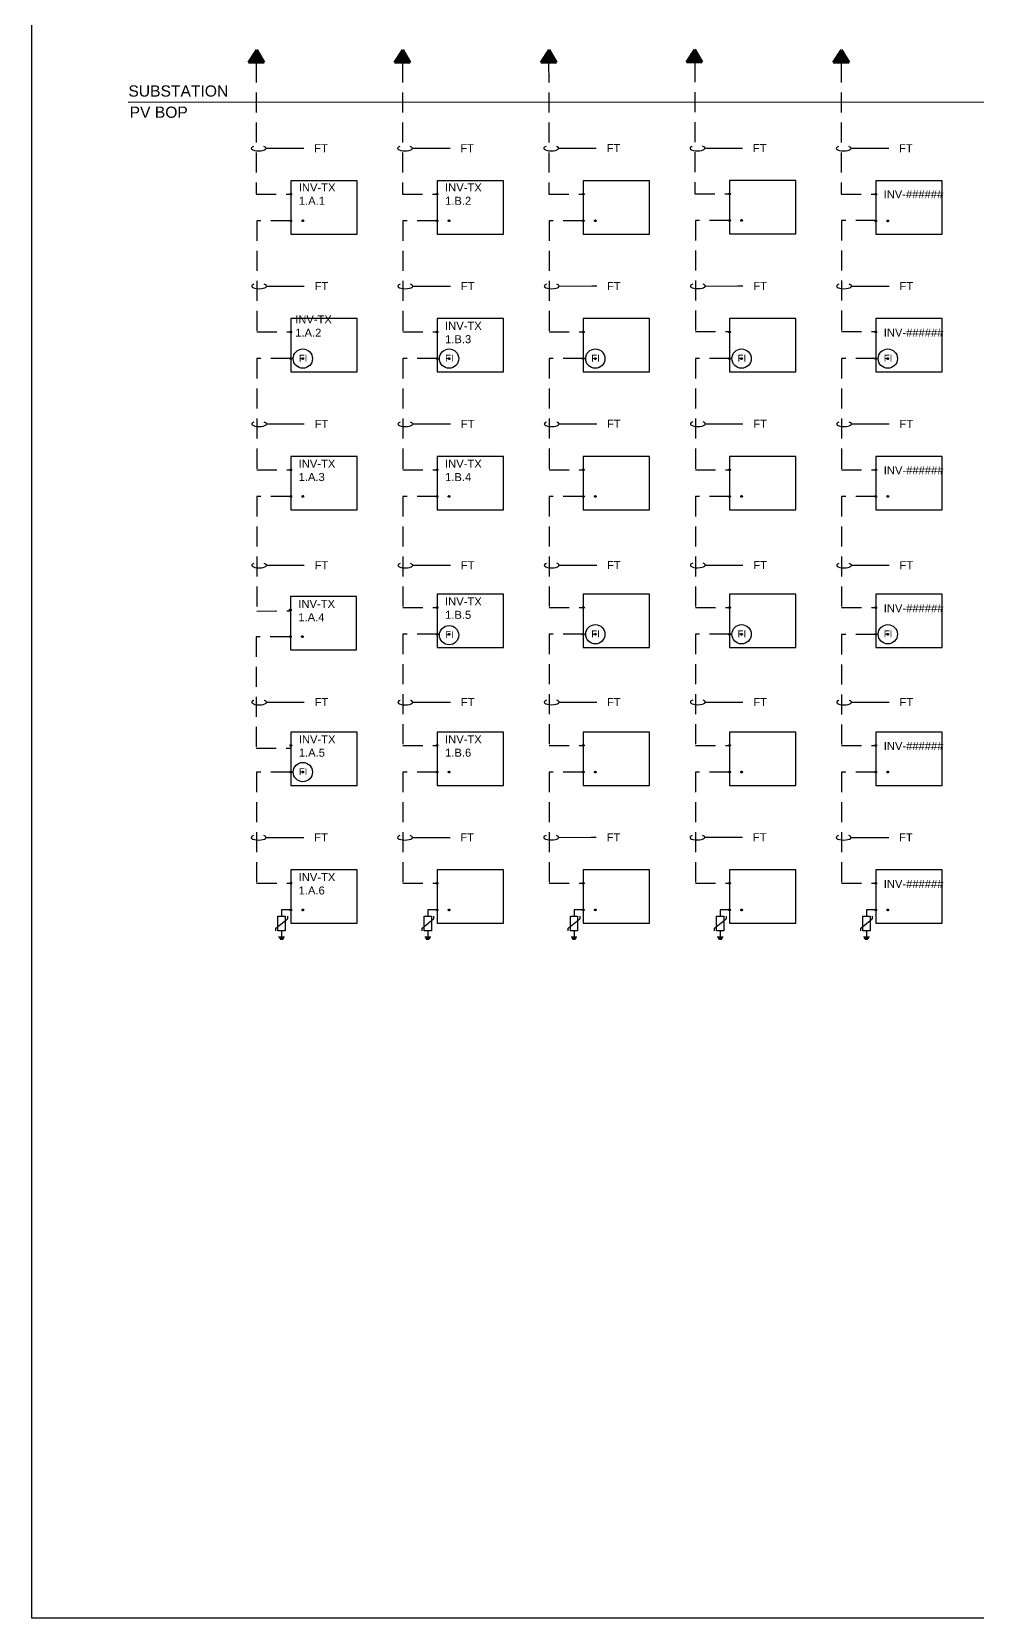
# Model space of a CAD drawing. Extents: x -6502 to 974, y -2456 to 696.
# Drawn here: x -2.49 to 9.32, y -32.02 to -12.2 of the extents above; entities that cross this region are included whole.
import ezdxf
from ezdxf import colors
from ezdxf.entities.mleader import LeaderData, LeaderLine
from ezdxf.math import Vec2, Vec3

# ---------------------------------------------------------------- set-up
doc = ezdxf.new("R2010")
doc.units = 0
doc.header["$MEASUREMENT"] = 0
for name, pattern in [('DASHED2', [0.375, 0.25, -0.125]), ('HIDDEN', [0.375, 0.25, -0.125]), ('PHANTOM2', [1.25, 0.625, -0.125, 0.125, -0.125, 0.125, -0.125])]:
    doc.linetypes.add(name, pattern=pattern)
for name, color, linetype in [('E-1LIN', 4, 'Continuous'), ('E-1LIN-EQPM-ENCL', 7, 'PHANTOM2'), ('G-ANNO-TEXT', 1, 'Continuous'), ('G-ANNO-TEXT-BOUNDARY', 253, 'Continuous'), ('PV-UG-MV-CABLE', 5, 'HIDDEN')]:
    doc.layers.add(name, color=color, linetype=linetype)
doc.layers.add('PV-PCS BOUNDARY', color=224, linetype='DASHED2', lineweight=90)
doc.styles.add('NEI-A', font='arial.ttf')

# ---------------------------------------------------------------- blocks, each defined once
blk = doc.blocks.new('*U59')
at = {"linetype": 'Continuous'}
blk.add_lwpolyline([(0.828, 0.167), (0, 0.167), (0, -0.5), (0.828, -0.5)], close=True, dxfattribs=at)
at = {"layer": 'Defpoints', "linetype": 'DASHED2'}
for centre in [(0, 0), (0, -0.333), (0.15, -0.333)]:
    blk.add_circle(centre, 0.01, dxfattribs=at)
blk = doc.blocks.new('ARROW')
h = blk.add_hatch()
h.set_pattern_fill('ANSI31', color=256)
h.paths.add_polyline_path([(0, 0), (-0.074, -0.114), (0.066, -0.114)])
h = blk.add_hatch(color=256)
h.dxf.hatch_style = 1
h.paths.add_polyline_path([(0, 0), (-0.074, -0.114), (0.066, -0.114)])
blk.add_lwpolyline([(0, 0), (-0.074, -0.114), (0.066, -0.114), (0, 0)], close=True)
blk = doc.blocks.new('FAULT INDICATOR')
at = {"layer": 'E-1LIN'}
blk.add_circle((0, 0), 0.141, dxfattribs=at)
at = {"layer": 'E-1LIN', "insert": (-0.058, 0.056), "char_height": 0.1, "attachment_point": 1, "style": 'NEI-A'}
blk.add_mtext_dynamic_manual_height_columns('FI', width=0.49016, gutter_width=0.547, heights=[0], dxfattribs=at)
blk = doc.blocks.new('Equipment Callout Arrowhead .75')
at = {"color": 0}
blk.add_ellipse((-0.25, 0), major_axis=(0.743, 0), ratio=0.350959, start_param=-0.80282, end_param=3.944413, dxfattribs=at)
blk = doc.blocks.new('A$Cc326a1cc')
for p, q in [((-0.486, 0.026), (-0.486, -0.024)), ((-0.466, 0.037), (-0.466, -0.037)), ((-0.444, 0.049), (-0.444, -0.049)), ((-0.346, 0), (-0.444, 0))]:
    blk.add_line(p, q)
for points in [[(-0.346, 0.096), (-0.304, 0.096)], [(-0.304, 0.096), (-0.147, -0.096)], [(0, 0), (-0.106, 0)], [(-0.106, -0.096), (-0.147, -0.096)]]:
    blk.add_lwpolyline(points)
blk.add_lwpolyline([(-0.106, 0.06), (-0.106, -0.06), (-0.346, -0.06), (-0.346, 0.06)], close=True)

msp = doc.modelspace()

# ---------------------------------------------------------------- linework, layer by layer
at = {"layer": 'Defpoints', "color": 5}
msp.add_lwpolyline([(-2.493, -9.01112), (24.41609, -9.01112), (24.41609, -32.02171), (-2.493, -32.02171)], close=True, dxfattribs=at)
at = {"layer": 'E-1LIN'}
for points in [[(0.74464, -23.17124), (0.62875, -23.17125)], [(2.57184, -23.17124), (2.45595, -23.17125)], [(4.39899, -23.17124), (4.2831, -23.17125)], [(6.22614, -23.17124), (6.11024, -23.17125)], [(8.05326, -23.17124), (7.93736, -23.17125)]]:
    msp.add_lwpolyline(points, dxfattribs=at)
at = {"layer": 'G-ANNO-TEXT-BOUNDARY', "flags": 128}
msp.add_lwpolyline([(17.96503, -13.07672), (-1.28765, -13.08384)], dxfattribs=at)
at = {"layer": 'PV-UG-MV-CABLE'}
for points in [[(0.31166, -12.58416), (0.31211, -14.22757), (0.7447, -14.22757)], [(2.1388, -12.58416), (2.13926, -14.22757), (2.57184, -14.22757)], [(3.96595, -12.58416), (3.96641, -14.22757), (4.39899, -14.22757)], [(5.79309, -12.57994), (5.79355, -14.22336), (6.22614, -14.22336)], [(7.62024, -12.58416), (7.6207, -14.22757), (8.05328, -14.22757)], [(0.7447, -14.56072), (0.31756, -14.56072), (0.31756, -15.94968), (0.74467, -15.94968)], [(2.57184, -14.56072), (2.14471, -14.56072), (2.14471, -15.94968), (2.57182, -15.94968)], [(4.39899, -14.56072), (3.97185, -14.56072), (3.97185, -15.94968), (4.39896, -15.94968)], [(6.22614, -14.55651), (5.799, -14.55651), (5.799, -15.94546), (6.22611, -15.94546)], [(8.05328, -14.55651), (7.62615, -14.55651), (7.62615, -15.94546), (8.05326, -15.94546)], [(0.7447, -16.28283), (0.31756, -16.28283), (0.31756, -17.67178), (0.74467, -17.67178)], [(2.57184, -16.28283), (2.14471, -16.28283), (2.14471, -17.67178), (2.57182, -17.67178)], [(4.39899, -16.28283), (3.97185, -16.28283), (3.97185, -17.67178), (4.39896, -17.67178)], [(6.22614, -16.28283), (5.799, -16.28283), (5.799, -17.67178), (6.22611, -17.67178)], [(8.05328, -16.28283), (7.62615, -16.28283), (7.62615, -17.67178), (8.05326, -17.67178)], [(0.74467, -18.00493), (0.31754, -18.00493), (0.31754, -19.43748), (0.73859, -19.43328)], [(2.57184, -18.00493), (2.14471, -18.00493), (2.14471, -19.39388), (2.57182, -19.39388)], [(4.39899, -18.00493), (3.97185, -18.00493), (3.97185, -19.39388), (4.39896, -19.39388)], [(6.22614, -18.00493), (5.799, -18.00493), (5.799, -19.39388), (6.22611, -19.39388)], [(8.05328, -18.00493), (7.62615, -18.00493), (7.62615, -19.39388), (8.05326, -19.39388)], [(0.73824, -19.75939), (0.31111, -19.75939), (0.31111, -21.14835), (0.73822, -21.14835)], [(2.57184, -19.72703), (2.14471, -19.72703), (2.14471, -21.11598), (2.57182, -21.11598)], [(4.39899, -19.72703), (3.97185, -19.72703), (3.97185, -21.11598), (4.39896, -21.11598)], [(6.22614, -19.72703), (5.799, -19.72703), (5.799, -21.11598), (6.22611, -21.11598)], [(8.05328, -19.72826), (7.62615, -19.72826), (7.62615, -21.11722), (8.05326, -21.11722)], [(0.74464, -21.44913), (0.31751, -21.44913), (0.31751, -22.83809), (0.74462, -22.83809)], [(2.57184, -21.44913), (2.14471, -21.44913), (2.14471, -22.83809), (2.57182, -22.83809)], [(4.39899, -21.44913), (3.97185, -21.44913), (3.97185, -22.83809), (4.39896, -22.83809)], [(6.22614, -21.44913), (5.799, -21.44913), (5.799, -22.83809), (6.22611, -22.83809)], [(8.05328, -21.44913), (7.62615, -21.44913), (7.62615, -22.83809), (8.05326, -22.83809)]]:
    msp.add_lwpolyline(points, dxfattribs=at)

# ---------------------------------------------------------------- block references
at = {"xscale": 0.8542186844683534, "yscale": 0.8542186844683534, "zscale": 0.8542186844683534}
for p in [(0.89467, -16.28283), (2.72184, -16.28283), (4.54899, -16.28283), (6.37614, -16.28283), (8.20328, -16.28283), (2.72182, -19.73807), (4.54899, -19.72703), (6.37614, -19.72703), (8.20328, -19.72703), (0.89464, -21.44913)]:
    msp.add_blockref('FAULT INDICATOR', p, dxfattribs=at)
at = {"layer": 'E-1LIN', "xscale": 0.7534336403886895, "yscale": 0.7534336403886895, "zscale": 0.7534336403886895, "rotation": 90}
for p in [(0.62875, -23.17125), (2.45595, -23.17125), (4.2831, -23.17125), (6.11024, -23.17125), (7.93736, -23.17125)]:
    msp.add_blockref('A$Cc326a1cc', p, dxfattribs=at)
at = {"layer": 'E-1LIN-EQPM-ENCL'}
for p in [(0.7447, -14.22757), (2.57184, -14.22757), (4.39899, -14.22757), (6.22614, -14.22336), (8.05328, -14.22904), (0.74467, -15.94968), (2.57184, -15.94968), (4.39899, -15.94968), (6.22614, -15.94968), (8.05328, -15.94968), (0.74467, -17.67178), (2.57184, -17.67178), (4.39899, -17.67178), (6.22614, -17.67178), (8.05328, -17.67178), (2.57184, -19.39388), (4.39899, -19.39388), (6.22614, -19.39388), (8.05328, -19.39388), (0.73859, -19.42328), (0.74464, -21.11598), (2.57184, -21.11598), (4.39899, -21.11598), (6.22614, -21.11598), (8.05328, -21.11598), (0.74464, -22.83809), (2.57184, -22.83809), (4.39899, -22.83809), (6.22614, -22.83809), (8.05326, -22.83809)]:
    msp.add_blockref('*U59', p, dxfattribs=at)
at = {"layer": 'PV-PCS BOUNDARY', "xscale": 1.39854621569094, "yscale": 1.39854621569094, "zscale": 1.39854621569094}
for p in [(0.31775, -12.4246), (2.1449, -12.42459), (3.97205, -12.42459), (5.79309, -12.42038), (7.62634, -12.42459)]:
    msp.add_blockref('ARROW', p, dxfattribs=at)

# ---------------------------------------------------------------- texts
at = {"layer": 'G-ANNO-TEXT', "char_height": 0.139855, "width": 1.1711708, "attachment_point": 4, "style": 'NEI-A'}
for s, insert in [('SUBSTATION', (-1.28551, -12.94012)), ('PV BOP', (-1.26984, -13.20487))]:
    msp.add_mtext(s, dxfattribs=dict(at, insert=insert))
at = {"layer": 'G-ANNO-TEXT', "char_height": 0.1, "attachment_point": 4, "style": 'NEI-A'}
for s, heights, insert in [('INV-TX 1.A.1', [0], (0.8447, -14.22771)), ('INV-TX 1.B.2', [0], (2.67184, -14.22771)), ('INV-######', [0.14462], (8.15079, -14.22937)), ('INV-TX 1.A.2', [0], (0.79924, -15.87554)), ('INV-TX 1.B.3', [0], (2.67182, -15.95722)), ('INV-######', [0.14462], (8.15326, -15.95722)), ('INV-TX 1.A.3', [0], (0.84218, -17.67932)), ('INV-TX 1.B.4', [0], (2.67182, -17.67932)), ('INV-######', [0.14462], (8.15326, -17.67932)), ('INV-TX 1.A.4', [0], (0.83856, -19.43082)), ('INV-TX 1.B.5', [0], (2.67182, -19.40142)), ('INV-######', [0.14462], (8.15326, -19.40142)), ('INV-TX 1.A.5', [0], (0.84462, -21.12353)), ('INV-TX 1.B.6', [0], (2.67182, -21.12353)), ('INV-######', [0.14462], (8.15326, -21.12353)), ('INV-TX 1.A.6', [0], (0.84215, -22.84563)), ('INV-######', [0.14462], (8.15323, -22.84563))]:
    msp.add_mtext_dynamic_manual_height_columns(s, width=0.4443953, gutter_width=0.46715, heights=heights, dxfattribs=dict(at, insert=insert))

# ---------------------------------------------------------------- leaders
at = {"layer": 'G-ANNO-TEXT'}
ml = msp.add_multileader_mtext('Standard', dxfattribs=at)
ml.set_content(' FT', color=256, style='NEI-A')
ml.set_leader_properties()
ml.set_arrow_properties(name='Equipment Callout Arrowhead .75')
ml.build(insert=Vec2(0, 0))
ml.multileader.update_dxf_attribs({"dogleg_length": 0.0625, "arrow_head_size": 0.125})
ctx = ml.context
ctx.base_point, ctx.char_height, ctx.arrow_head_size, ctx.landing_gap_size, ctx.plane_origin = Vec3(0.9072, -13.65413), 0.1, 0.125, 0.09, Vec3(0.30854, -14.95317)
notes = []
notes.append((ctx, [(0, (1, 1, 0), (0.8447, -13.65413), (1, 0), 0.0625, [(0, [(0.31187, -13.65539)], 0, [])])]))
ctx.mtext.insert, ctx.mtext.width, ctx.mtext.flow_direction = Vec3(0.9972, -13.60413), 1, 5
ml = msp.add_multileader_mtext('Standard', dxfattribs=at)
ml.set_content(' FT', color=256, style='NEI-A')
ml.set_leader_properties()
ml.set_arrow_properties(name='Equipment Callout Arrowhead .75')
ml.build(insert=Vec2(0, 0))
ml.multileader.update_dxf_attribs({"dogleg_length": 0.0625, "arrow_head_size": 0.125})
ctx = ml.context
ctx.base_point, ctx.char_height, ctx.arrow_head_size, ctx.landing_gap_size, ctx.plane_origin = Vec3(2.73434, -13.65413), 0.1, 0.125, 0.09, Vec3(2.13568, -14.95317)
notes.append((ctx, [(0, (1, 1, 0), (2.67184, -13.65413), (1, 0), 0.0625, [(0, [(2.13901, -13.65539)], 0, [])])]))
ctx.mtext.insert, ctx.mtext.width, ctx.mtext.flow_direction = Vec3(2.82434, -13.60413), 1, 5
ml = msp.add_multileader_mtext('Standard', dxfattribs=at)
ml.set_content(' FT', color=256, style='NEI-A')
ml.set_leader_properties()
ml.set_arrow_properties(name='Equipment Callout Arrowhead .75')
ml.build(insert=Vec2(0, 0))
ml.multileader.update_dxf_attribs({"dogleg_length": 0.0625, "arrow_head_size": 0.125})
ctx = ml.context
ctx.base_point, ctx.char_height, ctx.arrow_head_size, ctx.landing_gap_size, ctx.plane_origin = Vec3(4.56149, -13.65311), 0.1, 0.125, 0.09, Vec3(3.96283, -14.95215)
notes.append((ctx, [(0, (1, 1, 0), (4.49899, -13.65311), (1, 0), 0.0625, [(0, [(3.96616, -13.65437)], 0, [])])]))
ctx.mtext.insert, ctx.mtext.width, ctx.mtext.flow_direction = Vec3(4.65149, -13.60311), 1, 5
ml = msp.add_multileader_mtext('Standard', dxfattribs=at)
ml.set_content(' FT', color=256, style='NEI-A')
ml.set_leader_properties()
ml.set_arrow_properties(name='Equipment Callout Arrowhead .75')
ml.build(insert=Vec2(0, 0))
ml.multileader.update_dxf_attribs({"dogleg_length": 0.0625, "arrow_head_size": 0.125})
ctx = ml.context
ctx.base_point, ctx.char_height, ctx.arrow_head_size, ctx.landing_gap_size, ctx.plane_origin = Vec3(6.38864, -13.6526), 0.1, 0.125, 0.09, Vec3(5.78998, -14.95163)
notes.append((ctx, [(0, (1, 1, 0), (6.32614, -13.6526), (1, 0), 0.0625, [(0, [(5.79331, -13.65386)], 0, [])])]))
ctx.mtext.insert, ctx.mtext.width, ctx.mtext.flow_direction = Vec3(6.47864, -13.6026), 1, 5
ml = msp.add_multileader_mtext('Standard', dxfattribs=at)
ml.set_content(' FT', color=256, style='NEI-A')
ml.set_leader_properties()
ml.set_arrow_properties(name='Equipment Callout Arrowhead .75')
ml.build(insert=Vec2(0, 0))
ml.multileader.update_dxf_attribs({"dogleg_length": 0.0625, "arrow_head_size": 0.125})
ctx = ml.context
ctx.base_point, ctx.char_height, ctx.arrow_head_size, ctx.landing_gap_size, ctx.plane_origin = Vec3(8.21578, -13.65413), 0.1, 0.125, 0.09, Vec3(7.61712, -14.95317)
notes.append((ctx, [(0, (1, 1, 0), (8.15328, -13.65413), (1, 0), 0.0625, [(0, [(7.62045, -13.65539)], 0, [])])]))
ctx.mtext.insert, ctx.mtext.width, ctx.mtext.flow_direction = Vec3(8.30578, -13.60413), 1, 5
ml = msp.add_multileader_mtext('Standard', dxfattribs=at)
ml.set_content(' FT', color=256, style='NEI-A')
ml.set_leader_properties()
ml.set_arrow_properties(name='Equipment Callout Arrowhead .75')
ml.build(insert=Vec2(0, 0))
ml.multileader.update_dxf_attribs({"dogleg_length": 0.0625, "arrow_head_size": 0.125})
ctx = ml.context
ctx.base_point, ctx.char_height, ctx.arrow_head_size, ctx.landing_gap_size, ctx.plane_origin = Vec3(0.91264, -15.37623), 0.1, 0.125, 0.09, Vec3(0.31398, -16.67527)
notes.append((ctx, [(0, (1, 1, 0), (0.85014, -15.37623), (1, 0), 0.0625, [(0, [(0.31731, -15.37749)], 0, [])])]))
ctx.mtext.insert, ctx.mtext.width, ctx.mtext.flow_direction = Vec3(1.00264, -15.32623), 1, 5
ml = msp.add_multileader_mtext('Standard', dxfattribs=at)
ml.set_content(' FT', color=256, style='NEI-A')
ml.set_leader_properties()
ml.set_arrow_properties(name='Equipment Callout Arrowhead .75')
ml.build(insert=Vec2(0, 0))
ml.multileader.update_dxf_attribs({"dogleg_length": 0.0625, "arrow_head_size": 0.125})
ctx = ml.context
ctx.base_point, ctx.char_height, ctx.arrow_head_size, ctx.landing_gap_size, ctx.plane_origin = Vec3(2.73979, -15.37623), 0.1, 0.125, 0.09, Vec3(2.14113, -16.67527)
notes.append((ctx, [(0, (1, 1, 0), (2.67729, -15.37623), (1, 0), 0.0625, [(0, [(2.14446, -15.37749)], 0, [])])]))
ctx.mtext.insert, ctx.mtext.width, ctx.mtext.flow_direction = Vec3(2.82979, -15.32623), 1, 5
ml = msp.add_multileader_mtext('Standard', dxfattribs=at)
ml.set_content(' FT', color=256, style='NEI-A')
ml.set_leader_properties()
ml.set_arrow_properties(name='Equipment Callout Arrowhead .75')
ml.build(insert=Vec2(0, 0))
ml.multileader.update_dxf_attribs({"dogleg_length": 0.0625, "arrow_head_size": 0.125})
ctx = ml.context
ctx.base_point, ctx.char_height, ctx.arrow_head_size, ctx.landing_gap_size, ctx.plane_origin = Vec3(4.56694, -15.37521), 0.1, 0.125, 0.09, Vec3(3.96828, -16.67425)
notes.append((ctx, [(0, (1, 1, 0), (4.50444, -15.37521), (1, 0), 0.0625, [(0, [(3.97161, -15.37647)], 0, [])])]))
ctx.mtext.insert, ctx.mtext.width, ctx.mtext.flow_direction = Vec3(4.65694, -15.32521), 1, 5
ml = msp.add_multileader_mtext('Standard', dxfattribs=at)
ml.set_content(' FT', color=256, style='NEI-A')
ml.set_leader_properties()
ml.set_arrow_properties(name='Equipment Callout Arrowhead .75')
ml.build(insert=Vec2(0, 0))
ml.multileader.update_dxf_attribs({"dogleg_length": 0.0625, "arrow_head_size": 0.125})
ctx = ml.context
ctx.base_point, ctx.char_height, ctx.arrow_head_size, ctx.landing_gap_size, ctx.plane_origin = Vec3(6.39408, -15.3747), 0.1, 0.125, 0.09, Vec3(5.79542, -16.67374)
notes.append((ctx, [(0, (1, 1, 0), (6.33158, -15.3747), (1, 0), 0.0625, [(0, [(5.79875, -15.37596)], 0, [])])]))
ctx.mtext.insert, ctx.mtext.width, ctx.mtext.flow_direction = Vec3(6.48408, -15.3247), 1, 5
ml = msp.add_multileader_mtext('Standard', dxfattribs=at)
ml.set_content(' FT', color=256, style='NEI-A')
ml.set_leader_properties()
ml.set_arrow_properties(name='Equipment Callout Arrowhead .75')
ml.build(insert=Vec2(0, 0))
ml.multileader.update_dxf_attribs({"dogleg_length": 0.0625, "arrow_head_size": 0.125})
ctx = ml.context
ctx.base_point, ctx.char_height, ctx.arrow_head_size, ctx.landing_gap_size, ctx.plane_origin = Vec3(8.22123, -15.37623), 0.1, 0.125, 0.09, Vec3(7.62257, -16.67527)
notes.append((ctx, [(0, (1, 1, 0), (8.15873, -15.37623), (1, 0), 0.0625, [(0, [(7.6259, -15.37749)], 0, [])])]))
ctx.mtext.insert, ctx.mtext.width, ctx.mtext.flow_direction = Vec3(8.31123, -15.32623), 1, 5
ml = msp.add_multileader_mtext('Standard', dxfattribs=at)
ml.set_content(' FT', color=256, style='NEI-A')
ml.set_leader_properties()
ml.set_arrow_properties(name='Equipment Callout Arrowhead .75')
ml.build(insert=Vec2(0, 0))
ml.multileader.update_dxf_attribs({"dogleg_length": 0.0625, "arrow_head_size": 0.125})
ctx = ml.context
ctx.base_point, ctx.char_height, ctx.arrow_head_size, ctx.landing_gap_size, ctx.plane_origin = Vec3(4.56694, -17.09731), 0.1, 0.125, 0.09, Vec3(3.96828, -18.39635)
notes.append((ctx, [(0, (1, 1, 0), (4.50444, -17.09731), (1, 0), 0.0625, [(0, [(3.97161, -17.09857)], 0, [])])]))
ctx.mtext.insert, ctx.mtext.width, ctx.mtext.flow_direction = Vec3(4.65694, -17.04731), 1, 5
ml = msp.add_multileader_mtext('Standard', dxfattribs=at)
ml.set_content(' FT', color=256, style='NEI-A')
ml.set_leader_properties()
ml.set_arrow_properties(name='Equipment Callout Arrowhead .75')
ml.build(insert=Vec2(0, 0))
ml.multileader.update_dxf_attribs({"dogleg_length": 0.0625, "arrow_head_size": 0.125})
ctx = ml.context
ctx.base_point, ctx.char_height, ctx.arrow_head_size, ctx.landing_gap_size, ctx.plane_origin = Vec3(6.39408, -17.0968), 0.1, 0.125, 0.09, Vec3(5.79542, -18.39584)
notes.append((ctx, [(0, (1, 1, 0), (6.33158, -17.0968), (1, 0), 0.0625, [(0, [(5.79875, -17.09806)], 0, [])])]))
ctx.mtext.insert, ctx.mtext.width, ctx.mtext.flow_direction = Vec3(6.48408, -17.0468), 1, 5
ml = msp.add_multileader_mtext('Standard', dxfattribs=at)
ml.set_content(' FT', color=256, style='NEI-A')
ml.set_leader_properties()
ml.set_arrow_properties(name='Equipment Callout Arrowhead .75')
ml.build(insert=Vec2(0, 0))
ml.multileader.update_dxf_attribs({"dogleg_length": 0.0625, "arrow_head_size": 0.125})
ctx = ml.context
ctx.base_point, ctx.char_height, ctx.arrow_head_size, ctx.landing_gap_size, ctx.plane_origin = Vec3(0.91264, -17.09833), 0.1, 0.125, 0.09, Vec3(0.31398, -18.39737)
notes.append((ctx, [(0, (1, 1, 0), (0.85014, -17.09833), (1, 0), 0.0625, [(0, [(0.31731, -17.09959)], 0, [])])]))
ctx.mtext.insert, ctx.mtext.width, ctx.mtext.flow_direction = Vec3(1.00264, -17.04833), 1, 5
ml = msp.add_multileader_mtext('Standard', dxfattribs=at)
ml.set_content(' FT', color=256, style='NEI-A')
ml.set_leader_properties()
ml.set_arrow_properties(name='Equipment Callout Arrowhead .75')
ml.build(insert=Vec2(0, 0))
ml.multileader.update_dxf_attribs({"dogleg_length": 0.0625, "arrow_head_size": 0.125})
ctx = ml.context
ctx.base_point, ctx.char_height, ctx.arrow_head_size, ctx.landing_gap_size, ctx.plane_origin = Vec3(2.73979, -17.09833), 0.1, 0.125, 0.09, Vec3(2.14113, -18.39737)
notes.append((ctx, [(0, (1, 1, 0), (2.67729, -17.09833), (1, 0), 0.0625, [(0, [(2.14446, -17.09959)], 0, [])])]))
ctx.mtext.insert, ctx.mtext.width, ctx.mtext.flow_direction = Vec3(2.82979, -17.04833), 1, 5
ml = msp.add_multileader_mtext('Standard', dxfattribs=at)
ml.set_content(' FT', color=256, style='NEI-A')
ml.set_leader_properties()
ml.set_arrow_properties(name='Equipment Callout Arrowhead .75')
ml.build(insert=Vec2(0, 0))
ml.multileader.update_dxf_attribs({"dogleg_length": 0.0625, "arrow_head_size": 0.125})
ctx = ml.context
ctx.base_point, ctx.char_height, ctx.arrow_head_size, ctx.landing_gap_size, ctx.plane_origin = Vec3(8.22123, -17.09833), 0.1, 0.125, 0.09, Vec3(7.62257, -18.39737)
notes.append((ctx, [(0, (1, 1, 0), (8.15873, -17.09833), (1, 0), 0.0625, [(0, [(7.6259, -17.09959)], 0, [])])]))
ctx.mtext.insert, ctx.mtext.width, ctx.mtext.flow_direction = Vec3(8.31123, -17.04833), 1, 5
ml = msp.add_multileader_mtext('Standard', dxfattribs=at)
ml.set_content(' FT', color=256, style='NEI-A')
ml.set_leader_properties()
ml.set_arrow_properties(name='Equipment Callout Arrowhead .75')
ml.build(insert=Vec2(0, 0))
ml.multileader.update_dxf_attribs({"dogleg_length": 0.0625, "arrow_head_size": 0.125})
ctx = ml.context
ctx.base_point, ctx.char_height, ctx.arrow_head_size, ctx.landing_gap_size, ctx.plane_origin = Vec3(0.91262, -18.86403), 0.1, 0.125, 0.09, Vec3(0.31396, -20.16307)
notes.append((ctx, [(0, (1, 1, 0), (0.85012, -18.86403), (1, 0), 0.0625, [(0, [(0.31729, -18.86529)], 0, [])])]))
ctx.mtext.insert, ctx.mtext.width, ctx.mtext.flow_direction = Vec3(1.00262, -18.81403), 1, 5
ml = msp.add_multileader_mtext('Standard', dxfattribs=at)
ml.set_content(' FT', color=256, style='NEI-A')
ml.set_leader_properties()
ml.set_arrow_properties(name='Equipment Callout Arrowhead .75')
ml.build(insert=Vec2(0, 0))
ml.multileader.update_dxf_attribs({"dogleg_length": 0.0625, "arrow_head_size": 0.125})
ctx = ml.context
ctx.base_point, ctx.char_height, ctx.arrow_head_size, ctx.landing_gap_size, ctx.plane_origin = Vec3(2.73976, -18.86403), 0.1, 0.125, 0.09, Vec3(2.1411, -20.16307)
notes.append((ctx, [(0, (1, 1, 0), (2.67726, -18.86403), (1, 0), 0.0625, [(0, [(2.14443, -18.86529)], 0, [])])]))
ctx.mtext.insert, ctx.mtext.width, ctx.mtext.flow_direction = Vec3(2.82976, -18.81403), 1, 5
ml = msp.add_multileader_mtext('Standard', dxfattribs=at)
ml.set_content(' FT', color=256, style='NEI-A')
ml.set_leader_properties()
ml.set_arrow_properties(name='Equipment Callout Arrowhead .75')
ml.build(insert=Vec2(0, 0))
ml.multileader.update_dxf_attribs({"dogleg_length": 0.0625, "arrow_head_size": 0.125})
ctx = ml.context
ctx.base_point, ctx.char_height, ctx.arrow_head_size, ctx.landing_gap_size, ctx.plane_origin = Vec3(4.56691, -18.86301), 0.1, 0.125, 0.09, Vec3(3.96825, -20.16205)
notes.append((ctx, [(0, (1, 1, 0), (4.50441, -18.86301), (1, 0), 0.0625, [(0, [(3.97158, -18.86427)], 0, [])])]))
ctx.mtext.insert, ctx.mtext.width, ctx.mtext.flow_direction = Vec3(4.65691, -18.81301), 1, 5
ml = msp.add_multileader_mtext('Standard', dxfattribs=at)
ml.set_content(' FT', color=256, style='NEI-A')
ml.set_leader_properties()
ml.set_arrow_properties(name='Equipment Callout Arrowhead .75')
ml.build(insert=Vec2(0, 0))
ml.multileader.update_dxf_attribs({"dogleg_length": 0.0625, "arrow_head_size": 0.125})
ctx = ml.context
ctx.base_point, ctx.char_height, ctx.arrow_head_size, ctx.landing_gap_size, ctx.plane_origin = Vec3(6.39406, -18.8625), 0.1, 0.125, 0.09, Vec3(5.7954, -20.16154)
notes.append((ctx, [(0, (1, 1, 0), (6.33156, -18.8625), (1, 0), 0.0625, [(0, [(5.79873, -18.86376)], 0, [])])]))
ctx.mtext.insert, ctx.mtext.width, ctx.mtext.flow_direction = Vec3(6.48406, -18.8125), 1, 5
ml = msp.add_multileader_mtext('Standard', dxfattribs=at)
ml.set_content(' FT', color=256, style='NEI-A')
ml.set_leader_properties()
ml.set_arrow_properties(name='Equipment Callout Arrowhead .75')
ml.build(insert=Vec2(0, 0))
ml.multileader.update_dxf_attribs({"dogleg_length": 0.0625, "arrow_head_size": 0.125})
ctx = ml.context
ctx.base_point, ctx.char_height, ctx.arrow_head_size, ctx.landing_gap_size, ctx.plane_origin = Vec3(8.2212, -18.86403), 0.1, 0.125, 0.09, Vec3(7.62254, -20.16307)
notes.append((ctx, [(0, (1, 1, 0), (8.1587, -18.86403), (1, 0), 0.0625, [(0, [(7.62587, -18.86529)], 0, [])])]))
ctx.mtext.insert, ctx.mtext.width, ctx.mtext.flow_direction = Vec3(8.3112, -18.81403), 1, 5
ml = msp.add_multileader_mtext('Standard', dxfattribs=at)
ml.set_content(' FT', color=256, style='NEI-A')
ml.set_leader_properties()
ml.set_arrow_properties(name='Equipment Callout Arrowhead .75')
ml.build(insert=Vec2(0, 0))
ml.multileader.update_dxf_attribs({"dogleg_length": 0.0625, "arrow_head_size": 0.125})
ctx = ml.context
ctx.base_point, ctx.char_height, ctx.arrow_head_size, ctx.landing_gap_size, ctx.plane_origin = Vec3(0.91262, -20.5749), 0.1, 0.125, 0.09, Vec3(0.31396, -21.87394)
notes.append((ctx, [(0, (1, 1, 0), (0.85012, -20.5749), (1, 0), 0.0625, [(0, [(0.31729, -20.57616)], 0, [])])]))
ctx.mtext.insert, ctx.mtext.width, ctx.mtext.flow_direction = Vec3(1.00262, -20.5249), 1, 5
ml = msp.add_multileader_mtext('Standard', dxfattribs=at)
ml.set_content(' FT', color=256, style='NEI-A')
ml.set_leader_properties()
ml.set_arrow_properties(name='Equipment Callout Arrowhead .75')
ml.build(insert=Vec2(0, 0))
ml.multileader.update_dxf_attribs({"dogleg_length": 0.0625, "arrow_head_size": 0.125})
ctx = ml.context
ctx.base_point, ctx.char_height, ctx.arrow_head_size, ctx.landing_gap_size, ctx.plane_origin = Vec3(2.73976, -20.5749), 0.1, 0.125, 0.09, Vec3(2.1411, -21.87394)
notes.append((ctx, [(0, (1, 1, 0), (2.67726, -20.5749), (1, 0), 0.0625, [(0, [(2.14443, -20.57616)], 0, [])])]))
ctx.mtext.insert, ctx.mtext.width, ctx.mtext.flow_direction = Vec3(2.82976, -20.5249), 1, 5
ml = msp.add_multileader_mtext('Standard', dxfattribs=at)
ml.set_content(' FT', color=256, style='NEI-A')
ml.set_leader_properties()
ml.set_arrow_properties(name='Equipment Callout Arrowhead .75')
ml.build(insert=Vec2(0, 0))
ml.multileader.update_dxf_attribs({"dogleg_length": 0.0625, "arrow_head_size": 0.125})
ctx = ml.context
ctx.base_point, ctx.char_height, ctx.arrow_head_size, ctx.landing_gap_size, ctx.plane_origin = Vec3(4.56691, -20.57388), 0.1, 0.125, 0.09, Vec3(3.96825, -21.87292)
notes.append((ctx, [(0, (1, 1, 0), (4.50441, -20.57388), (1, 0), 0.0625, [(0, [(3.97158, -20.57514)], 0, [])])]))
ctx.mtext.insert, ctx.mtext.width, ctx.mtext.flow_direction = Vec3(4.65691, -20.52388), 1, 5
ml = msp.add_multileader_mtext('Standard', dxfattribs=at)
ml.set_content(' FT', color=256, style='NEI-A')
ml.set_leader_properties()
ml.set_arrow_properties(name='Equipment Callout Arrowhead .75')
ml.build(insert=Vec2(0, 0))
ml.multileader.update_dxf_attribs({"dogleg_length": 0.0625, "arrow_head_size": 0.125})
ctx = ml.context
ctx.base_point, ctx.char_height, ctx.arrow_head_size, ctx.landing_gap_size, ctx.plane_origin = Vec3(6.39406, -20.57337), 0.1, 0.125, 0.09, Vec3(5.7954, -21.87241)
notes.append((ctx, [(0, (1, 1, 0), (6.33156, -20.57337), (1, 0), 0.0625, [(0, [(5.79873, -20.57463)], 0, [])])]))
ctx.mtext.insert, ctx.mtext.width, ctx.mtext.flow_direction = Vec3(6.48406, -20.52337), 1, 5
ml = msp.add_multileader_mtext('Standard', dxfattribs=at)
ml.set_content(' FT', color=256, style='NEI-A')
ml.set_leader_properties()
ml.set_arrow_properties(name='Equipment Callout Arrowhead .75')
ml.build(insert=Vec2(0, 0))
ml.multileader.update_dxf_attribs({"dogleg_length": 0.0625, "arrow_head_size": 0.125})
ctx = ml.context
ctx.base_point, ctx.char_height, ctx.arrow_head_size, ctx.landing_gap_size, ctx.plane_origin = Vec3(8.2212, -20.5749), 0.1, 0.125, 0.09, Vec3(7.62254, -21.87394)
notes.append((ctx, [(0, (1, 1, 0), (8.1587, -20.5749), (1, 0), 0.0625, [(0, [(7.62587, -20.57616)], 0, [])])]))
ctx.mtext.insert, ctx.mtext.width, ctx.mtext.flow_direction = Vec3(8.3112, -20.5249), 1, 5
ml = msp.add_multileader_mtext('Standard', dxfattribs=at)
ml.set_content(' FT', color=256, style='NEI-A')
ml.set_leader_properties()
ml.set_arrow_properties(name='Equipment Callout Arrowhead .75')
ml.build(insert=Vec2(0, 0))
ml.multileader.update_dxf_attribs({"dogleg_length": 0.0625, "arrow_head_size": 0.125})
ctx = ml.context
ctx.base_point, ctx.char_height, ctx.arrow_head_size, ctx.landing_gap_size, ctx.plane_origin = Vec3(0.9072, -22.26464), 0.1, 0.125, 0.09, Vec3(0.30854, -23.56368)
notes.append((ctx, [(0, (1, 1, 0), (0.8447, -22.26464), (1, 0), 0.0625, [(0, [(0.31187, -22.2659)], 0, [])])]))
ctx.mtext.insert, ctx.mtext.width, ctx.mtext.flow_direction = Vec3(0.9972, -22.21464), 1, 5
ml = msp.add_multileader_mtext('Standard', dxfattribs=at)
ml.set_content(' FT', color=256, style='NEI-A')
ml.set_leader_properties()
ml.set_arrow_properties(name='Equipment Callout Arrowhead .75')
ml.build(insert=Vec2(0, 0))
ml.multileader.update_dxf_attribs({"dogleg_length": 0.0625, "arrow_head_size": 0.125})
ctx = ml.context
ctx.base_point, ctx.char_height, ctx.arrow_head_size, ctx.landing_gap_size, ctx.plane_origin = Vec3(2.73434, -22.26464), 0.1, 0.125, 0.09, Vec3(2.13568, -23.56368)
notes.append((ctx, [(0, (1, 1, 0), (2.67184, -22.26464), (1, 0), 0.0625, [(0, [(2.13901, -22.2659)], 0, [])])]))
ctx.mtext.insert, ctx.mtext.width, ctx.mtext.flow_direction = Vec3(2.82434, -22.21464), 1, 5
ml = msp.add_multileader_mtext('Standard', dxfattribs=at)
ml.set_content(' FT', color=256, style='NEI-A')
ml.set_leader_properties()
ml.set_arrow_properties(name='Equipment Callout Arrowhead .75')
ml.build(insert=Vec2(0, 0))
ml.multileader.update_dxf_attribs({"dogleg_length": 0.0625, "arrow_head_size": 0.125})
ctx = ml.context
ctx.base_point, ctx.char_height, ctx.arrow_head_size, ctx.landing_gap_size, ctx.plane_origin = Vec3(4.56149, -22.26362), 0.1, 0.125, 0.09, Vec3(3.96283, -23.56266)
notes.append((ctx, [(0, (1, 1, 0), (4.49899, -22.26362), (1, 0), 0.0625, [(0, [(3.96616, -22.26488)], 0, [])])]))
ctx.mtext.insert, ctx.mtext.width, ctx.mtext.flow_direction = Vec3(4.65149, -22.21362), 1, 5
ml = msp.add_multileader_mtext('Standard', dxfattribs=at)
ml.set_content(' FT', color=256, style='NEI-A')
ml.set_leader_properties()
ml.set_arrow_properties(name='Equipment Callout Arrowhead .75')
ml.build(insert=Vec2(0, 0))
ml.multileader.update_dxf_attribs({"dogleg_length": 0.0625, "arrow_head_size": 0.125})
ctx = ml.context
ctx.base_point, ctx.char_height, ctx.arrow_head_size, ctx.landing_gap_size, ctx.plane_origin = Vec3(6.38864, -22.26311), 0.1, 0.125, 0.09, Vec3(5.78998, -23.56215)
notes.append((ctx, [(0, (1, 1, 0), (6.32614, -22.26311), (1, 0), 0.0625, [(0, [(5.79331, -22.26437)], 0, [])])]))
ctx.mtext.insert, ctx.mtext.width, ctx.mtext.flow_direction = Vec3(6.47864, -22.21311), 1, 5
ml = msp.add_multileader_mtext('Standard', dxfattribs=at)
ml.set_content(' FT', color=256, style='NEI-A')
ml.set_leader_properties()
ml.set_arrow_properties(name='Equipment Callout Arrowhead .75')
ml.build(insert=Vec2(0, 0))
ml.multileader.update_dxf_attribs({"dogleg_length": 0.0625, "arrow_head_size": 0.125})
ctx = ml.context
ctx.base_point, ctx.char_height, ctx.arrow_head_size, ctx.landing_gap_size, ctx.plane_origin = Vec3(8.21578, -22.26464), 0.1, 0.125, 0.09, Vec3(7.61712, -23.56368)
notes.append((ctx, [(0, (1, 1, 0), (8.15328, -22.26464), (1, 0), 0.0625, [(0, [(7.62045, -22.2659)], 0, [])])]))
ctx.mtext.insert, ctx.mtext.width, ctx.mtext.flow_direction = Vec3(8.30578, -22.21464), 1, 5
for ctx, leaders in notes:
    for number, flags, end, landing, length, lines in leaders:
        leader = LeaderData()
        leader.index, (leader.has_last_leader_line, leader.has_dogleg_vector, leader.attachment_direction) = number, flags
        leader.last_leader_point, leader.dogleg_vector, leader.dogleg_length = Vec3(end), Vec3(landing), length
        for number, points, colour, breaks in lines:
            line = LeaderLine()
            line.index, line.vertices, line.color, line.breaks = number, Vec3.list(points), colors.encode_raw_color(colour), breaks
            leader.lines.append(line)
        ctx.leaders.append(leader)

doc.saveas('drawing.dxf')
